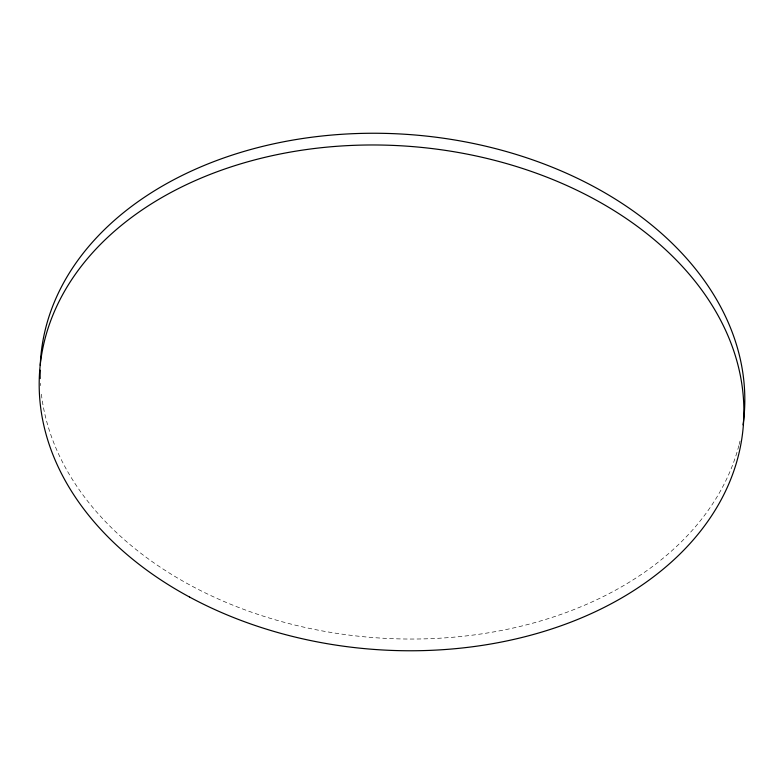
<?xml version="1.0" encoding="UTF-8"?>
<svg xmlns="http://www.w3.org/2000/svg" width="784" height="784" viewBox="0 0 784 784"><rect width="100%" height="100%" fill="white"/><g stroke="black" fill="none" stroke-linecap="round" stroke-linejoin="round"><path stroke-width="0.59" stroke-dasharray="3.92 2.94" d="M739.998 441.059A352.888 252.154 4.5 0 1 739.155 444.499M738.851 445.655A352.888 252.154 4.5 0 1 374.017 637.627A352.888 252.154 4.5 0 1 41.219 392.755M40.572 385.65A352.888 252.154 4.5 0 1 40.415 383.288"/><path stroke-width="1.18" d="M40.249 365.344A352.888 252.154 4.5 0 1 415.236 135.015A352.888 252.154 4.5 0 1 743.046 424.879M40.2 378.554A352.888 252.154 4.5 0 1 40.121 370.185M189.669 597.104A352.888 252.154 4.5 0 0 742.585 433.091A352.888 252.154 4.5 0 0 242.364 163.356A352.888 252.154 4.5 0 0 189.669 597.104"/></g></svg>
